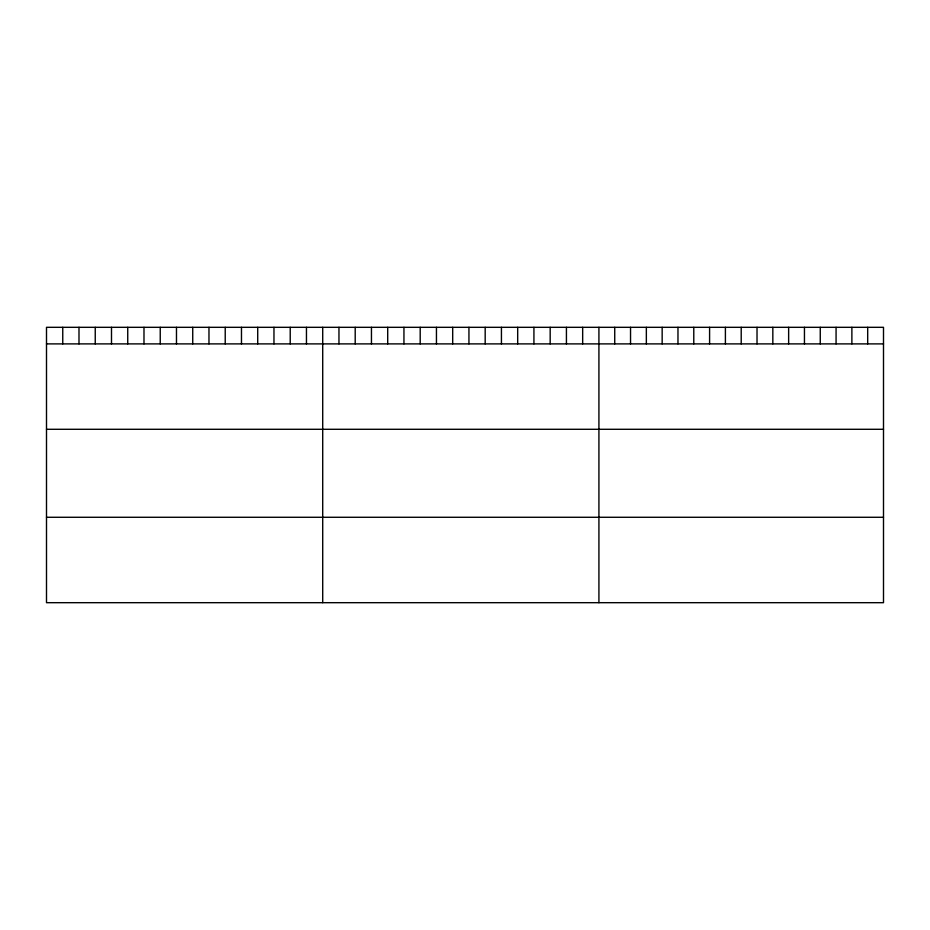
<?xml version="1.0" encoding="UTF-8"?>
<svg xmlns="http://www.w3.org/2000/svg" width="930" height="930" viewBox="0 0 930 930"><rect width="100%" height="100%" fill="white"/><g stroke="black" fill="none" stroke-linecap="round" stroke-linejoin="round"><path stroke-width="1.4" d="M883.5 343.891L883.5 602.687L46.5 602.687L46.5 327.314L883.5 327.314L883.5 343.891L46.5 343.891M46.5 429.288L883.5 429.288M46.5 517.278L883.5 517.278M867.69 327.314L867.69 343.891M851.88 327.314L851.88 343.891M836.07 327.314L836.07 343.891M820.26 327.314L820.26 343.891M804.45 327.314L804.45 343.891M788.64 327.314L788.64 343.891M772.83 327.314L772.83 343.891M757.02 327.314L757.02 343.891M741.21 327.314L741.21 343.891M725.4 327.314L725.4 343.891M709.59 327.314L709.59 343.891M693.78 327.314L693.78 343.891M677.97 327.314L677.97 343.891M662.16 327.314L662.16 343.891M646.35 327.314L646.35 343.891M630.54 327.314L630.54 343.891M614.73 327.314L614.73 343.891M598.92 327.314L598.92 602.687M582.668 327.314L582.668 343.891M566.428 327.314L566.428 343.891M550.176 327.314L550.176 343.891M533.925 327.314L533.925 343.891M517.685 327.314L517.685 343.891M501.433 327.314L501.433 343.891M485.181 327.314L485.181 343.891M468.941 327.314L468.941 343.891M452.689 327.314L452.689 343.891M436.449 327.314L436.449 343.891M420.197 327.314L420.197 343.891M403.946 327.314L403.946 343.891M387.705 327.314L387.705 343.891M371.454 327.314L371.454 343.891M355.202 327.314L355.202 343.891M338.962 327.314L338.962 343.891M322.71 327.314L322.71 602.687M306.458 327.314L306.458 343.891M290.218 327.314L290.218 343.891M273.966 327.314L273.966 343.891M257.715 327.314L257.715 343.891M241.475 327.314L241.475 343.891M225.223 327.314L225.223 343.891M208.971 327.314L208.971 343.891M192.731 327.314L192.731 343.891M176.479 327.314L176.479 343.891M160.239 327.314L160.239 343.891M143.987 327.314L143.987 343.891M127.736 327.314L127.736 343.891M111.495 327.314L111.495 343.891M95.244 327.314L95.244 343.891M78.992 327.314L78.992 343.891M62.752 327.314L62.752 343.891"/></g></svg>
